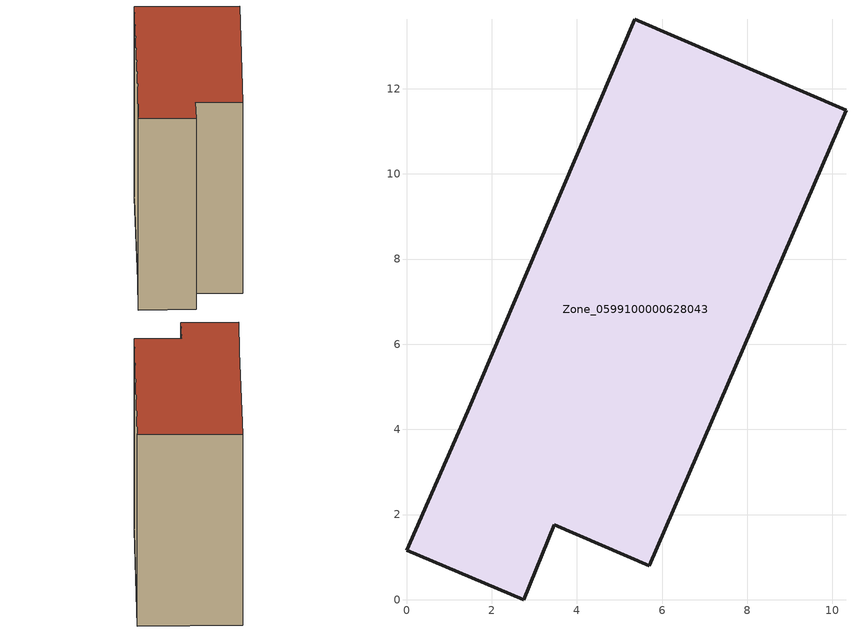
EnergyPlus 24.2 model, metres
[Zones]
Zone_0599100000628043
 floor ground (C_G): 10.32,11.49 5.7,0.8 3.47,1.76 2.75,0 0,1.16 1.44,4.43 5.36,13.63 z0
 wall outside (C_F): 1.44,4.43 0,1.16 2.75,0 3.47,1.76 5.7,0.8 10.32,11.49 5.36,13.63 1.44,4.43 z0:10.77
 roof outside (C_R): 10.32,11.49 5.36,13.63 1.44,4.43 0,1.16 2.75,0 3.47,1.76 5.7,0.8 z10.77
[BUILDING]
Pand.0599100000628043: North Axis=0; Terrain=City; Loads Convergence Tolerance Value=0.04; Temperature Convergence Tolerance Value=0.4; Solar Distribution=FullExterior; Maximum Number of Warmup Days=25; Minimum Number of Warmup Days=1
[Site:Location]
Rotterdam.The.Hague.AP_ZH_NLD Design_Conditions: Latitude=51.96; Longitude=4.45; Time Zone=1; Elevation=-4.5
[SITE:GROUNDTEMPERATURE:BUILDINGSURFACE]
18, 18, 18, 18, 18, 18, 18, 18, 18, 18, 18, 18
[MATERIAL] Thermal Absorptance=0.9; Solar Absorptance=0.7; Visible Absorptance=0.7
Name | Roughness | Thickness | Conductivity | Density | Specific Heat
G.TI.1946 | MediumSmooth | 0.15 | 1 | 540 | 1210
F.TI.1946 | Rough | 0.3 | 0.857143 | 1920 | 840
R.TI.1946 | MediumRough | 0.2 | 0.1 | 1500 | 1000
[CONSTRUCTION]
C_G: G.TI.1946
C_F: F.TI.1946
C_R: R.TI.1946
[ZONE]
Zone_0599100000628043: Type=1; Multiplier=1; Ceiling Height=Autocalculate; Volume=Autocalculate; Floor Area=autocalculate; Part of Total Floor Area=Yes
[ZONEINFILTRATION:DESIGNFLOWRATE]
Infil_Zone_0599100000628043: Zone or ZoneList or Space or SpaceList=Zone_0599100000628043; Schedule=AlwaysOn; Design Flow Rate Calculation Method=Flow/Area; Flow Rate per Floor Area=0.003; Constant Term Coefficient=1; Temperature Term Coefficient=0; Velocity Term Coefficient=0; Velocity Squared Term Coefficient=0
[HVACTEMPLATE:ZONE:IDEALLOADSAIRSYSTEM]
Zone_0599100000628043: Maximum Heating Supply Air Temperature=50; Minimum Cooling Supply Air Temperature=13; Maximum Heating Supply Air Humidity Ratio=0.0156; Minimum Cooling Supply Air Humidity Ratio=0.0077; Heating Limit=NoLimit; Cooling Limit=NoLimit; Dehumidification Control Type=ConstantSensibleHeatRatio; Cooling Sensible Heat Ratio=0.7; Dehumidification Setpoint=60; Humidification Control Type=None; Humidification Setpoint=30; Outdoor Air Method=None; Outdoor Air Flow Rate per Person=0.00944; Outdoor Air Flow Rate per Zone Floor Area=0; Outdoor Air Flow Rate per Zone=0; Demand Controlled Ventilation Type=None; Outdoor Air Economizer Type=NoEconomizer; Heat Recovery Type=None; Sensible Heat Recovery Effectiveness=0.7; Latent Heat Recovery Effectiveness=0.65
[ZONECONTROL:THERMOSTAT]
ThermostatControl_Zone_0599100000628043: Zone or ZoneList=Zone_0599100000628043; Control Type Schedule=DualSetpointControlType; Control 1=Thermostat_Zone_0599100000628043; Temperature Difference Between Cutout And Setpoint=0
[THERMOSTATSETPOINT:DUALSETPOINT]
Thermostat_Zone_0599100000628043: Heating Setpoint Temperature Schedule=HeatingSetpoint_Zone_0599100000628043; Cooling Setpoint Temperature Schedule=CoolingSetpoint_Zone_0599100000628043
[SCHEDULE:COMPACT]
HeatingSetpoint_Zone_0599100000628043: Through: 12/31, For: AllDays, Until: 24:00, 21
CoolingSetpoint_Zone_0599100000628043: Through: 12/31, For: AllDays, Until: 24:00, 24
DualSetpointControlType: Through: 12/31, For: AllDays, Until: 24:00, 4
AlwaysOn: Through: 12/31, For: AllDays, Until: 24:00, 1
